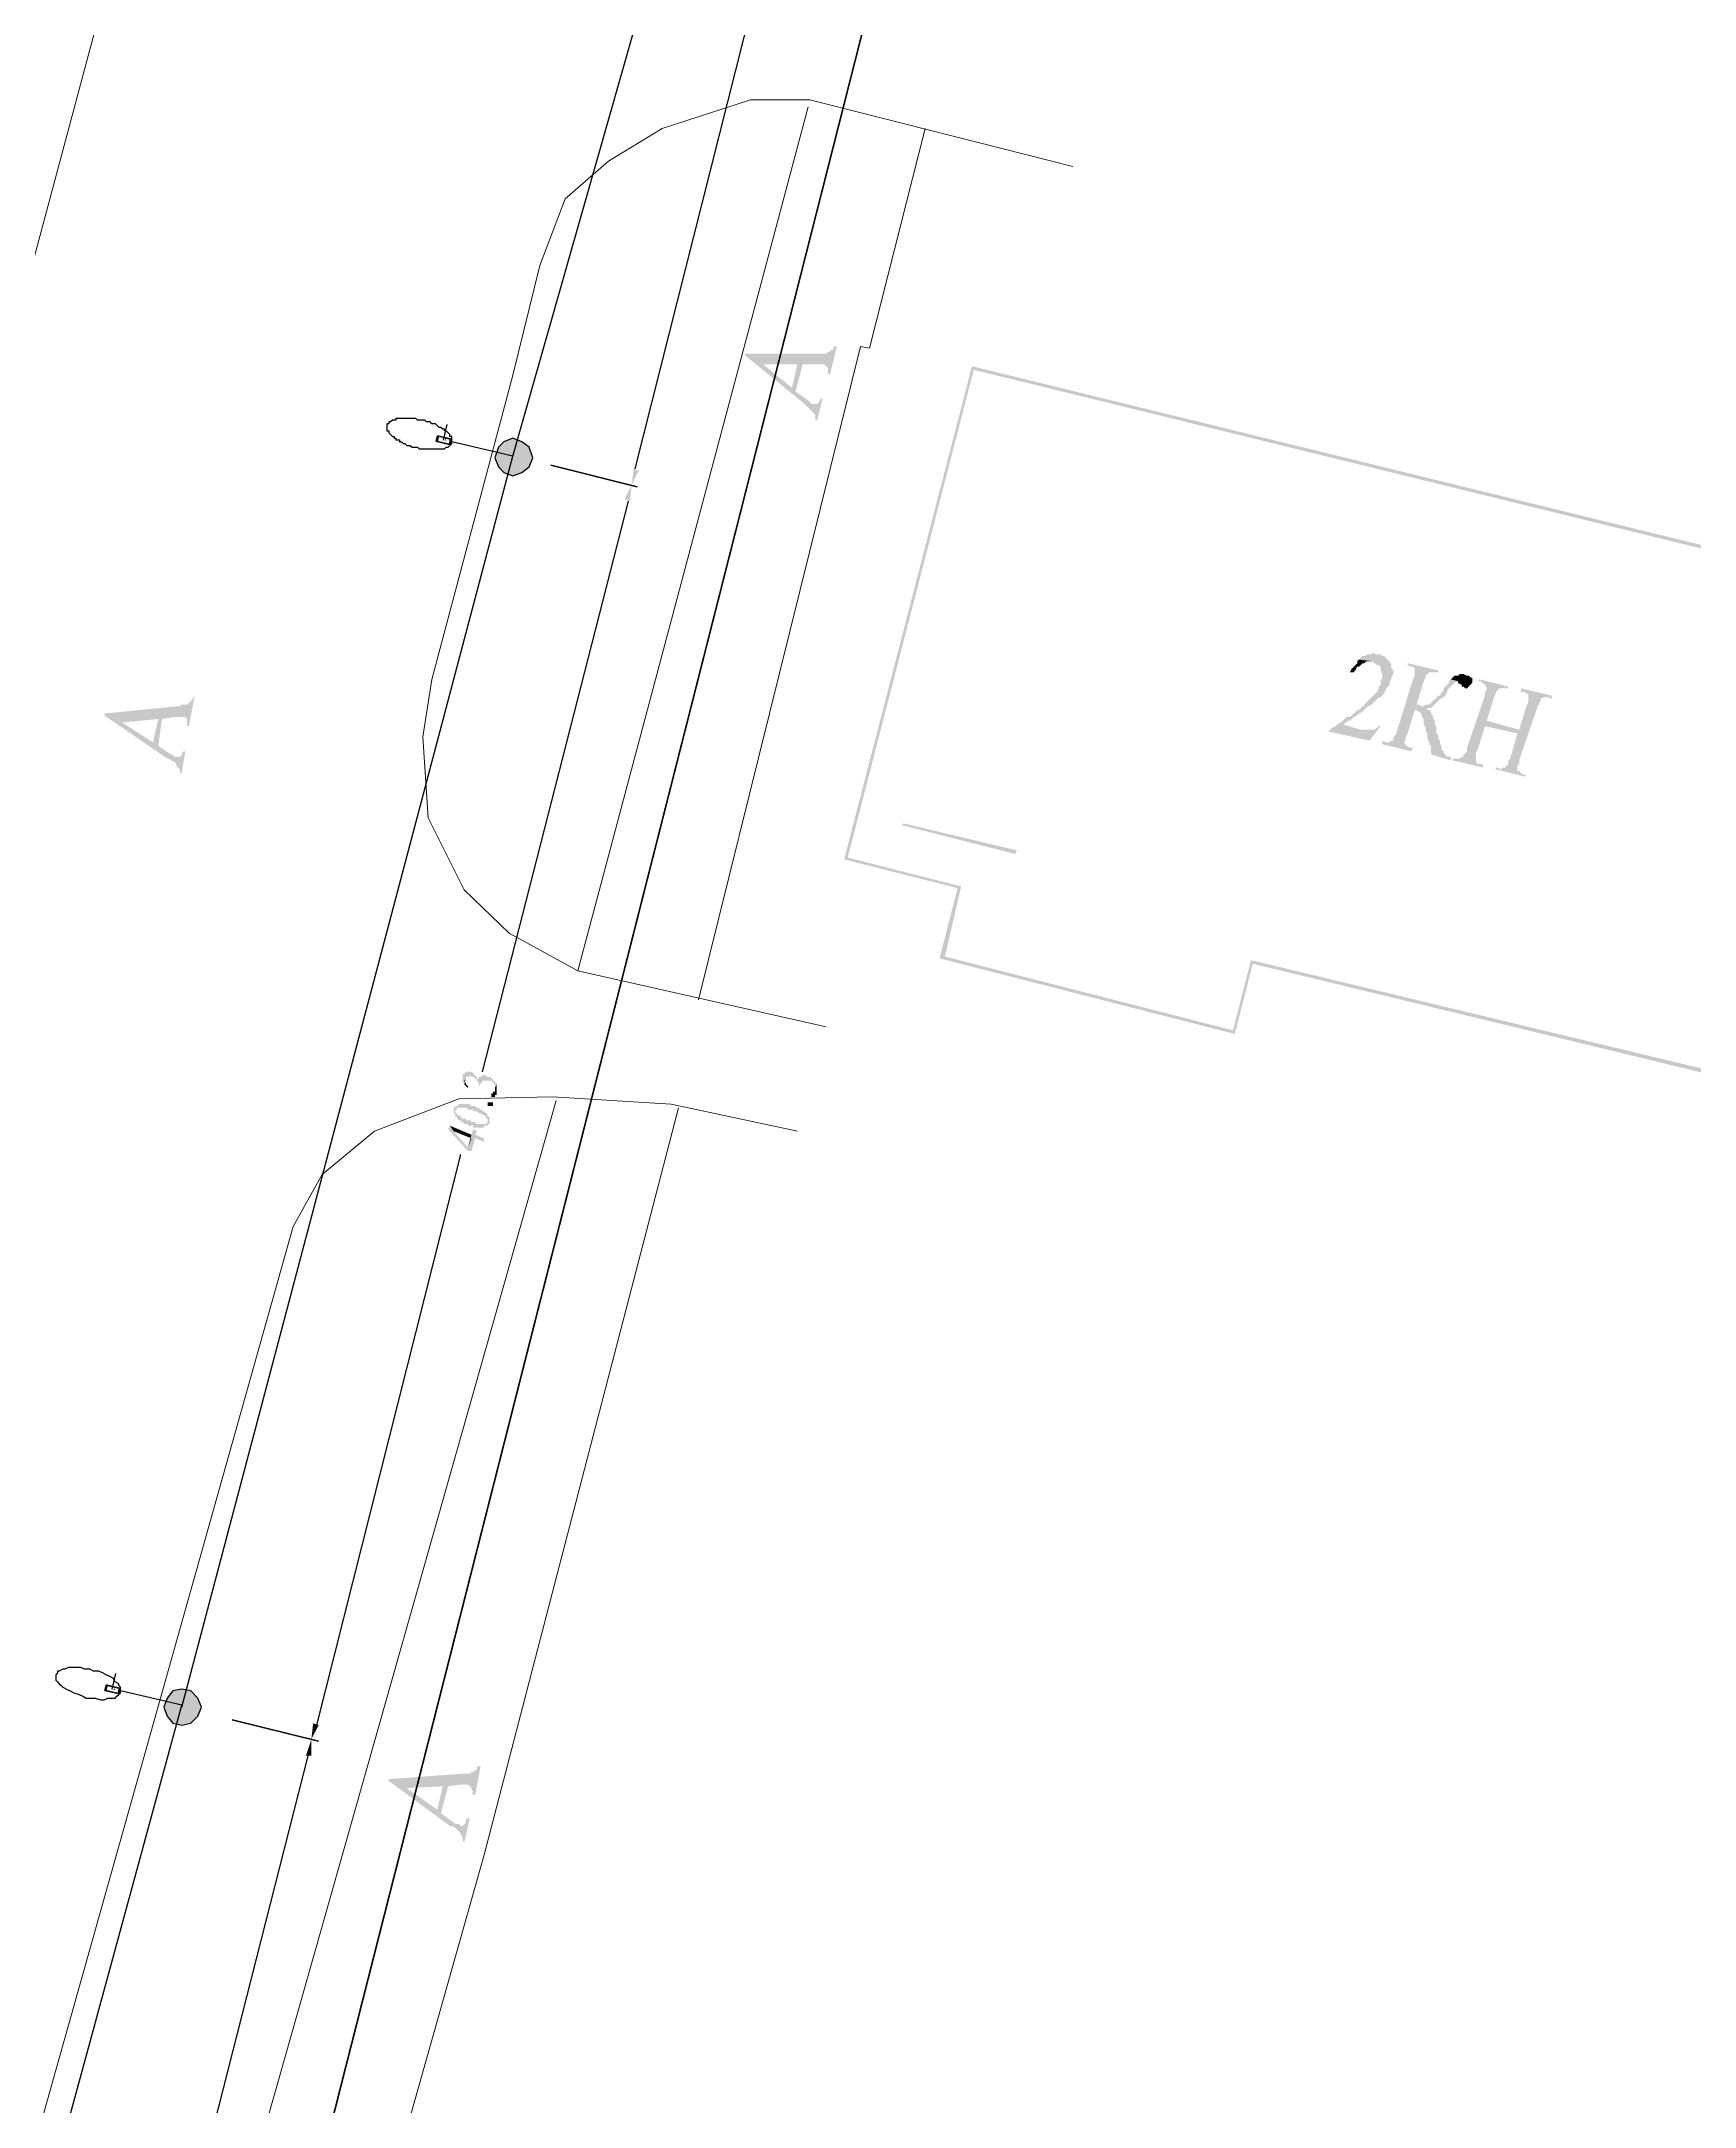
# Model space of a CAD drawing. Extents: x 243 to 885, y -99 to 1005.
# Drawn here: x 425.3 to 476.7, y 365.9 to 430.1 of the extents above; entities that cross this region are included whole.
import ezdxf

# ---------------------------------------------------------------- set-up
doc = ezdxf.new("R2010")
doc.units = 0
doc.header["$MEASUREMENT"] = 0
for name, color, linetype in [('DLXLUM01', 6, 'Continuous'), ('DLXLUMEX', 2, 'Continuous'), ('DLXSCENE', 7, 'Continuous'), ('PDF _Геометрия', 7, 'Continuous'), ('PDF _Сплошная заливка', 7, 'Continuous')]:
    doc.layers.add(name, color=color, linetype=linetype)

# ---------------------------------------------------------------- blocks, each defined once
blk = doc.blocks.new('*U13')
for p, q in [((-0.214, 0.137), (-0.253, -0.028)), ((-0.253, -0.028), (-0.214, 0.137)), ((-0.185, 0.13), (-0.224, -0.035)), ((-0.224, -0.035), (-0.185, 0.13)), ((-0.185, 0.13), (-0.214, 0.137)), ((0.195, 0.042), (-0.214, 0.137)), ((-0.214, 0.137), (-0.185, 0.13)), ((-0.214, 0.137), (0.195, 0.042)), ((0.224, 0.035), (-0.185, 0.13)), ((-0.185, 0.13), (0.224, 0.035)), ((0.156, -0.124), (0.195, 0.042)), ((0.195, 0.042), (0.156, -0.124)), ((0.185, -0.13), (0.224, 0.035)), ((0.224, 0.035), (0.185, -0.13)), ((0.224, 0.035), (0.195, 0.042)), ((0.195, 0.042), (0.224, 0.035)), ((-0.253, -0.028), (0.156, -0.124)), ((-0.224, -0.035), (-0.253, -0.028)), ((-0.253, -0.028), (-0.224, -0.035)), ((0.156, -0.124), (-0.253, -0.028)), ((-0.224, -0.035), (0.185, -0.13)), ((0.185, -0.13), (-0.224, -0.035)), ((0.156, -0.124), (0.185, -0.13)), ((0.185, -0.13), (0.156, -0.124))]:
    blk.add_line(p, q)
at = {"color": 1}
blk.add_line((-0.029, 0.007), (0.084, 0.494), dxfattribs=at)
at = {"layer": 'DLXLUMEX', "color": 7}
blk.add_text('1', height=0.1, dxfattribs=at).set_placement((0, 0))
blk = doc.blocks.new('*U15')
for p, q in [((-0.214, 0.137), (-0.253, -0.028)), ((-0.253, -0.028), (-0.214, 0.137)), ((-0.185, 0.13), (-0.224, -0.035)), ((-0.224, -0.035), (-0.185, 0.13)), ((-0.185, 0.13), (-0.214, 0.137)), ((0.195, 0.042), (-0.214, 0.137)), ((-0.214, 0.137), (-0.185, 0.13)), ((-0.214, 0.137), (0.195, 0.042)), ((0.224, 0.035), (-0.185, 0.13)), ((-0.185, 0.13), (0.224, 0.035)), ((0.156, -0.124), (0.195, 0.042)), ((0.195, 0.042), (0.156, -0.124)), ((0.185, -0.13), (0.224, 0.035)), ((0.224, 0.035), (0.185, -0.13)), ((0.224, 0.035), (0.195, 0.042)), ((0.195, 0.042), (0.224, 0.035)), ((-0.253, -0.028), (0.156, -0.124)), ((-0.224, -0.035), (-0.253, -0.028)), ((-0.253, -0.028), (-0.224, -0.035)), ((0.156, -0.124), (-0.253, -0.028)), ((-0.224, -0.035), (0.185, -0.13)), ((0.185, -0.13), (-0.224, -0.035)), ((0.156, -0.124), (0.185, -0.13)), ((0.185, -0.13), (0.156, -0.124))]:
    blk.add_line(p, q)
at = {"color": 1}
blk.add_line((-0.029, 0.007), (0.084, 0.494), dxfattribs=at)
at = {"layer": 'DLXLUMEX', "color": 7}
blk.add_text('1', height=0.1, dxfattribs=at).set_placement((0, 0))
blk = doc.blocks.new('*U46')
blk.add_line((33.147, -9.687), (212.825, 698.104))

msp = doc.modelspace()

# ---------------------------------------------------------------- hatches: boundary and pattern name
at = {"layer": 'PDF _Сплошная заливка', "linetype": 'ByBlock', "transparency": 33554559}
for color, points in [(256, [(447.185, 420.396), (447.745, 420.06), (448.809, 420.06), (448.641, 419.332), (448.977, 420.06), (449.369, 420.06), (449.425, 420.06), (449.537, 420.06), (449.593, 420.06), (449.649, 420.06), (449.705, 420.004), (449.761, 419.948), (449.761, 419.836), (449.761, 419.78), (449.817, 419.724), (450.04, 420.62), (449.984, 420.62), (449.928, 420.62), (449.928, 420.508), (449.872, 420.508), (449.817, 420.452), (449.761, 420.452), (449.705, 420.396), (449.649, 420.396), (449.537, 420.396), (449.481, 420.396)]), (256, [(447.185, 420.396), (447.185, 420.34), (449.033, 418.828), (449.089, 418.772), (449.145, 418.716), (449.201, 418.66), (449.257, 418.604), (449.313, 418.548), (449.369, 418.492), (449.369, 418.436), (449.369, 418.324), (449.425, 418.324), (449.593, 418.996), (449.537, 418.996), (449.481, 418.884), (449.425, 418.828), (449.369, 418.828), (449.313, 418.828), (449.257, 418.828), (449.201, 418.884), (449.145, 418.94), (448.753, 419.22), (448.977, 420.06), (448.641, 419.332), (447.745, 420.06)]), (256, [(440.242, 416.701), (440.466, 416.869), (440.578, 417.148), (440.466, 417.484), (440.242, 417.652), (439.962, 417.764), (439.682, 417.652), (439.514, 417.484), (439.402, 417.148), (439.514, 416.869), (439.682, 416.701), (439.962, 416.589)]), (256, [(466.894, 411.045), (466.782, 411.045), (466.726, 411.101), (466.67, 411.045), (466.614, 411.045), (466.558, 411.045), (466.446, 410.989), (466.39, 410.989), (466.334, 410.933), (466.278, 410.877), (466.726, 410.821), (466.726, 410.765), (466.782, 410.765), (466.838, 410.709), (466.894, 410.709), (466.95, 410.653), (466.95, 410.541), (467.006, 410.429), (467.006, 410.374), (467.006, 410.318), (466.95, 410.206), (466.95, 410.15), (466.95, 410.094), (466.894, 410.038), (466.894, 409.982), (466.838, 409.87), (466.782, 409.814), (466.726, 409.758), (466.67, 409.702), (466.614, 409.646), (466.558, 409.59), (466.502, 409.534), (466.446, 409.478), (466.446, 409.422), (466.39, 409.422), (466.334, 409.366), (466.278, 409.31), (466.222, 409.31), (466.166, 409.254), (466.11, 409.198), (466.054, 409.142), (465.998, 409.086), (465.886, 409.086), (465.83, 409.03), (465.774, 408.974), (465.718, 408.918), (465.606, 408.862), (465.774, 408.862), (465.83, 408.862), (465.83, 408.918), (465.886, 408.918), (465.942, 408.974), (465.998, 408.974), (466.054, 409.03), (466.11, 409.086), (466.222, 409.142), (466.278, 409.198), (466.39, 409.254), (466.502, 409.366), (466.558, 409.422), (466.67, 409.478), (466.726, 409.534), (466.782, 409.59), (466.838, 409.646), (466.894, 409.702), (466.95, 409.702), (467.006, 409.758), (467.062, 409.814), (467.062, 409.87), (467.118, 409.926), (467.118, 409.982), (467.174, 410.038), (467.23, 410.094), (467.23, 410.206), (467.286, 410.262), (467.286, 410.318), (467.342, 410.429), (467.342, 410.485), (467.342, 410.541), (467.286, 410.597), (467.286, 410.709), (467.286, 410.765), (467.23, 410.765), (467.23, 410.821), (467.174, 410.877), (467.118, 410.933), (467.062, 410.989), (467.006, 410.989), (466.95, 411.045)]), (256, [(466.278, 410.877), (466.222, 410.821), (466.222, 410.765), (466.166, 410.709), (466.11, 410.653), (466.054, 410.597), (465.998, 410.485), (466.11, 410.485), (466.166, 410.541), (466.222, 410.653), (466.278, 410.653), (466.334, 410.709), (466.39, 410.765), (466.446, 410.765), (466.502, 410.821), (466.558, 410.821), (466.614, 410.821), (466.726, 410.821)]), (256, [(468.742, 410.541), (467.79, 410.765), (467.79, 410.709), (467.902, 410.653), (467.958, 410.653), (468.014, 410.597), (468.014, 410.541), (468.014, 410.485), (468.014, 410.429), (468.014, 410.374), (467.958, 410.262), (467.454, 408.638), (467.454, 408.582), (467.398, 408.526), (467.342, 408.414), (467.342, 408.358), (467.286, 408.358), (467.23, 408.302), (467.174, 408.302), (467.118, 408.302), (467.006, 408.358), (467.006, 408.246), (467.902, 408.022), (467.958, 408.134), (467.846, 408.134), (467.79, 408.19), (467.734, 408.19), (467.734, 408.246), (467.678, 408.302), (467.734, 408.414), (467.734, 408.47), (467.79, 408.582), (468.014, 409.31), (468.518, 409.254), (468.462, 409.31), (468.406, 409.31), (468.406, 409.366), (468.462, 409.366), (468.07, 409.478), (468.294, 410.206), (468.35, 410.318), (468.35, 410.374), (468.406, 410.429), (468.462, 410.485), (468.518, 410.485), (468.574, 410.485), (468.63, 410.485), (468.742, 410.485)]), (256, [(469.134, 410.262), (469.078, 410.206), (469.078, 410.15), (469.022, 410.094), (468.91, 409.982), (468.91, 409.926), (468.854, 409.87), (468.798, 409.758), (468.742, 409.758), (468.686, 409.702), (468.686, 409.646), (468.63, 409.646), (468.574, 409.59), (468.518, 409.534), (468.462, 409.478), (468.35, 409.478), (468.294, 409.422), (468.238, 409.422), (468.126, 409.478), (468.07, 409.478), (468.462, 409.366), (468.518, 409.366), (468.574, 409.422), (468.63, 409.478), (468.686, 409.534), (468.742, 409.59), (468.798, 409.646), (468.91, 409.702), (468.966, 409.758), (469.022, 409.87), (469.022, 409.926), (469.078, 409.982), (469.134, 410.038), (469.19, 410.094), (469.246, 410.15), (469.358, 410.206)]), (256, [(469.638, 410.374), (469.526, 410.429), (469.414, 410.429), (469.358, 410.374), (469.246, 410.374), (469.19, 410.318), (469.134, 410.262), (469.358, 410.206), (469.358, 410.15), (469.47, 410.094), (469.47, 410.038), (469.526, 410.038), (469.582, 409.982), (469.638, 409.982), (469.693, 410.038), (469.749, 410.094), (469.805, 410.15), (469.805, 410.206), (469.805, 410.262), (469.805, 410.318), (469.749, 410.318), (469.693, 410.374)]), (256, [(470.925, 410.038), (470.029, 410.262), (469.973, 410.206), (470.085, 410.206), (470.085, 410.15), (470.141, 410.15), (470.197, 410.094), (470.253, 409.982), (470.253, 409.926), (470.197, 409.87), (470.197, 409.758), (469.638, 408.134), (469.638, 408.022), (469.582, 407.966), (469.526, 407.91), (469.526, 407.854), (469.47, 407.854), (469.414, 407.798), (469.358, 407.798), (469.302, 407.798), (469.19, 407.798), (469.19, 407.742), (470.141, 407.518), (470.141, 407.574), (470.085, 407.63), (470.029, 407.63), (469.973, 407.63), (469.917, 407.686), (469.917, 407.742), (469.917, 407.798), (469.917, 407.854), (469.917, 407.966), (469.973, 408.078), (470.197, 408.806), (471.205, 408.582), (470.253, 408.974), (470.477, 409.702), (470.533, 409.814), (470.533, 409.87), (470.589, 409.926), (470.645, 409.982), (470.701, 409.982), (470.757, 409.982), (470.869, 409.982), (470.925, 409.982)]), (256, [(472.269, 409.758), (471.317, 409.982), (471.317, 409.87), (471.429, 409.87), (471.485, 409.814), (471.541, 409.814), (471.541, 409.758), (471.541, 409.702), (471.541, 409.646), (471.541, 409.534), (471.485, 409.422), (471.261, 408.694), (470.253, 408.974), (471.205, 408.582), (470.981, 407.798), (470.925, 407.742), (470.925, 407.63), (470.869, 407.574), (470.813, 407.518), (470.757, 407.518), (470.701, 407.462), (470.589, 407.518), (470.533, 407.518), (470.533, 407.462), (471.429, 407.238), (471.485, 407.294), (471.373, 407.294), (471.317, 407.35), (471.261, 407.406), (471.205, 407.406), (471.205, 407.462), (471.205, 407.518), (471.205, 407.574), (471.261, 407.63), (471.261, 407.742), (471.821, 409.366), (471.821, 409.422), (471.877, 409.478), (471.877, 409.534), (471.933, 409.59), (471.933, 409.646), (471.989, 409.702), (472.045, 409.702), (472.101, 409.702), (472.157, 409.702), (472.269, 409.646)]), (256, [(427.252, 409.198), (427.812, 408.918), (428.932, 409.03), (428.764, 408.302), (429.044, 409.03), (429.436, 409.086), (429.492, 409.086), (429.604, 409.086), (429.66, 409.086), (429.716, 409.086), (429.772, 409.086), (429.828, 409.03), (429.828, 408.974), (429.828, 408.918), (429.828, 408.806), (429.884, 408.806), (430.051, 409.702), (429.996, 409.702), (429.996, 409.646), (429.94, 409.59), (429.884, 409.534), (429.828, 409.478), (429.772, 409.478), (429.66, 409.478), (429.604, 409.422), (429.492, 409.422)]), (256, [(468.518, 409.254), (468.014, 409.31), (468.07, 409.31), (468.126, 409.254), (468.182, 409.254), (468.182, 409.198), (468.238, 409.198), (468.238, 409.142), (468.238, 409.086), (468.294, 409.03), (468.294, 408.918), (468.294, 408.862), (468.35, 408.75), (468.35, 408.638), (468.406, 408.582), (468.406, 408.526), (468.406, 408.414), (468.462, 408.302), (468.462, 408.246), (468.518, 408.19), (468.518, 408.078), (468.518, 408.022), (468.518, 407.966), (468.574, 407.91), (469.134, 407.742), (469.134, 407.854), (469.078, 407.854), (469.022, 407.854), (468.966, 407.91), (468.91, 407.966), (468.91, 408.022), (468.854, 408.078), (468.854, 408.134), (468.854, 408.19), (468.798, 408.246), (468.798, 408.302), (468.798, 408.358), (468.742, 408.414), (468.742, 408.526), (468.686, 408.582), (468.686, 408.694), (468.686, 408.806), (468.63, 408.862), (468.63, 408.974), (468.574, 409.086), (468.574, 409.142), (468.518, 409.198)]), (256, [(427.252, 409.198), (427.252, 409.142), (429.212, 407.798), (429.268, 407.798), (429.324, 407.742), (429.436, 407.686), (429.492, 407.63), (429.492, 407.574), (429.548, 407.518), (429.604, 407.462), (429.604, 407.35), (429.66, 407.35), (429.772, 408.022), (429.716, 408.022), (429.66, 407.966), (429.66, 407.91), (429.604, 407.854), (429.492, 407.854), (429.436, 407.854), (429.38, 407.91), (429.268, 407.966), (428.932, 408.19), (429.044, 409.03), (428.764, 408.302), (427.812, 408.918)]), (256, [(466.95, 408.806), (466.894, 408.806), (466.838, 408.75), (466.726, 408.694), (466.67, 408.694), (466.614, 408.694), (466.558, 408.694), (466.502, 408.694), (466.446, 408.694), (466.334, 408.694), (465.774, 408.862), (465.606, 408.862), (465.55, 408.806), (465.438, 408.75), (465.382, 408.694), (465.326, 408.638), (466.614, 408.358)]), (256, [(455.64, 404.942), (452.112, 405.782), (452.056, 405.726), (455.584, 404.83)]), (6, [(438.394, 397.887), (438.394, 397.719), (438.45, 397.719), (438.506, 397.831), (438.506, 397.887), (438.562, 397.887), (438.618, 397.943), (438.674, 397.887), (438.73, 397.887), (438.786, 397.887), (438.786, 397.831), (438.842, 397.831), (438.842, 397.775), (438.898, 397.719), (438.898, 397.663), (438.898, 397.607), (438.954, 397.663), (438.954, 397.719), (439.01, 397.719), (439.01, 397.775), (439.066, 397.775), (439.122, 397.775), (439.178, 397.775), (439.234, 397.775), (439.29, 397.775), (439.346, 397.719), (439.402, 397.663), (439.402, 397.607), (439.402, 397.551), (439.458, 397.663), (439.458, 397.719), (439.402, 397.719), (439.402, 397.775), (439.346, 397.775), (439.346, 397.831), (439.29, 397.831), (439.29, 397.887), (439.234, 397.887), (439.178, 397.887), (439.122, 397.943), (439.066, 397.943), (439.01, 397.943), (438.954, 397.887), (438.898, 397.887), (438.898, 397.831), (438.842, 397.831), (438.842, 397.887), (438.786, 397.943), (438.73, 397.999), (438.674, 398.055), (438.618, 398.055), (438.562, 398.055), (438.506, 398.055), (438.45, 397.999), (438.394, 397.999), (438.394, 397.943)]), (6, [(438.45, 397.719), (438.45, 397.663), (438.506, 397.607), (438.562, 397.551), (438.562, 397.607), (438.506, 397.663), (438.506, 397.719), (438.45, 397.719), (438.45, 397.775), (438.506, 397.831)]), (6, [(439.178, 397.104), (439.234, 397.104), (439.29, 397.104), (439.346, 397.104), (439.346, 397.048), (439.346, 396.992), (439.29, 396.992), (439.234, 396.992), (439.178, 396.992), (439.178, 397.048)]), (6, [(439.29, 397.327), (439.29, 397.271), (439.346, 397.271), (439.402, 397.271), (439.402, 397.327), (439.458, 397.327), (439.458, 397.383), (439.458, 397.439), (439.458, 397.495), (439.458, 397.551), (439.458, 397.607), (439.458, 397.663), (439.402, 397.551), (439.402, 397.495), (439.402, 397.439), (439.346, 397.439), (439.346, 397.383), (439.29, 397.383)]), (6, [(438.114, 396.88), (438.114, 396.768), (438.17, 396.712), (438.17, 396.88), (438.226, 396.88), (438.226, 396.936), (438.282, 396.936), (438.338, 396.936), (438.394, 396.936), (438.45, 396.936), (438.506, 396.936), (438.562, 396.88), (438.618, 396.88), (438.674, 396.88), (438.73, 396.88), (438.73, 396.824), (438.786, 396.824), (438.842, 396.824), (438.898, 396.768), (438.954, 396.768), (439.01, 396.712), (439.066, 396.712), (439.122, 396.656), (439.122, 396.6), (439.178, 396.6), (439.178, 396.544), (439.178, 396.488), (439.178, 396.376), (439.178, 396.432), (439.234, 396.432), (439.234, 396.488), (439.234, 396.544), (439.234, 396.6), (439.234, 396.656), (439.178, 396.656), (439.178, 396.712), (439.122, 396.768), (439.066, 396.824), (439.01, 396.824), (439.01, 396.88), (438.954, 396.88), (438.898, 396.936), (438.842, 396.936), (438.786, 396.992), (438.73, 396.992), (438.674, 396.992), (438.618, 397.048), (438.562, 397.048), (438.506, 397.048), (438.45, 397.048), (438.394, 397.048), (438.338, 397.048), (438.282, 397.048), (438.226, 396.992), (438.17, 396.992), (438.17, 396.936), (438.114, 396.936)]), (6, [(438.17, 396.712), (438.17, 396.656), (438.226, 396.656), (438.226, 396.6), (438.282, 396.544), (438.338, 396.544), (438.338, 396.488), (438.394, 396.488), (438.45, 396.432), (438.506, 396.432), (438.562, 396.432), (438.562, 396.376), (438.618, 396.376), (438.674, 396.376), (438.73, 396.376), (438.73, 396.32), (438.786, 396.32), (438.842, 396.32), (438.898, 396.32), (438.954, 396.32), (439.01, 396.32), (439.066, 396.32), (439.066, 396.376), (439.122, 396.376), (439.178, 396.376), (439.178, 396.488), (439.122, 396.432), (439.066, 396.432), (439.01, 396.432), (438.954, 396.432), (438.898, 396.432), (438.842, 396.432), (438.786, 396.488), (438.73, 396.488), (438.674, 396.488), (438.618, 396.544), (438.562, 396.544), (438.506, 396.544), (438.506, 396.6), (438.45, 396.6), (438.394, 396.6), (438.338, 396.656), (438.282, 396.712), (438.226, 396.712), (438.226, 396.768), (438.17, 396.768), (438.17, 396.824), (438.17, 396.88)]), (6, [(438.002, 396.376), (437.946, 396.264), (438.562, 395.592), (438.674, 395.592), (438.786, 395.984), (439.066, 395.872), (439.066, 395.984), (438.786, 396.096), (438.842, 396.208), (438.73, 396.264), (438.674, 396.096), (438.562, 395.704), (438.114, 396.208)]), (6, [(438.002, 396.376), (438.114, 396.208), (438.674, 395.984), (438.562, 395.704), (438.674, 396.096)]), (256, [(429.94, 377.786), (430.163, 378.01), (430.275, 378.29), (430.163, 378.57), (429.94, 378.794), (429.66, 378.85), (429.38, 378.794), (429.212, 378.57), (429.1, 378.29), (429.212, 378.01), (429.38, 377.786), (429.66, 377.73)]), (256, [(436.099, 376.051), (436.658, 375.771), (437.778, 375.827), (437.61, 375.099), (437.946, 375.827), (438.338, 375.883), (438.394, 375.883), (438.45, 375.883), (438.506, 375.883), (438.562, 375.883), (438.618, 375.827), (438.674, 375.771), (438.674, 375.715), (438.73, 375.659), (438.674, 375.603), (438.786, 375.547), (438.954, 376.443), (438.898, 376.443), (438.842, 376.443), (438.842, 376.331), (438.786, 376.331), (438.73, 376.275), (438.674, 376.275), (438.618, 376.219), (438.562, 376.219), (438.506, 376.219), (438.394, 376.219)]), (256, [(436.099, 376.051), (436.099, 375.995), (438.002, 374.595), (438.058, 374.595), (438.17, 374.539), (438.226, 374.483), (438.282, 374.427), (438.338, 374.371), (438.338, 374.315), (438.394, 374.259), (438.394, 374.203), (438.394, 374.147), (438.45, 374.091), (438.618, 374.819), (438.506, 374.819), (438.506, 374.763), (438.506, 374.707), (438.45, 374.651), (438.394, 374.595), (438.338, 374.595), (438.282, 374.651), (438.17, 374.651), (438.114, 374.707), (437.722, 374.987), (437.946, 375.827), (437.61, 375.099), (436.658, 375.771)])]:
    msp.add_hatch(color=color, dxfattribs=at).paths.add_polyline_path(points)
h = msp.add_hatch(color=256, dxfattribs=at)
h.paths.add_polyline_path([(462.359, 399.343), (453.4, 401.639), (453.904, 403.822), (450.376, 404.718), (454.296, 419.892), (483.243, 412.781), (504.016, 407.798), (502.225, 399.735), (487.499, 403.263), (485.763, 396.04), (479.996, 397.439), (477.364, 398.055), (462.919, 401.527)])
h.paths.add_polyline_path([(462.415, 399.231), (462.975, 401.415), (477.308, 397.943), (479.996, 397.327), (485.819, 395.928), (487.555, 403.151), (502.281, 399.623), (504.128, 407.854), (483.243, 412.893), (454.24, 420.004), (450.264, 404.662), (453.792, 403.767), (453.232, 401.583)], flags=0)
h = msp.add_hatch(color=6, dxfattribs=at)
h.paths.add_polyline_path([(443.881, 416.757), (443.713, 416.813), (443.657, 416.309)])
h.paths.add_polyline_path([(443.433, 415.861), (443.601, 415.805), (443.657, 416.309)])

# ---------------------------------------------------------------- linework, layer by layer
at = {"layer": 'PDF _Геометрия', "color": 3, "linetype": 'ByBlock', "lineweight": 25}
msp.add_lwpolyline([(545.057, 1000.691), (599.929, 988.931), (493.714, 678.461), (504.407, 641.447), (324.731, -66.338), (291.584, -56.652), (468.909, 649.565), (472.101, 649.565), (480.667, 670.736), (470.477, 695.258)], close=True, dxfattribs=at)
at = {"layer": 'PDF _Геометрия', "color": 1, "linetype": 'ByBlock', "lineweight": 25}
for points in [[(429.66, 378.29), (439.962, 417.204), (452.672, 461.888), (461.911, 504.777), (475.069, 548.451), (484.755, 588.597), (491.418, 614.577), (496.401, 637.925)], [(380.387, 195.814), (393.265, 243.407), (405.583, 286.912), (416.502, 330.082), (429.66, 378.346)]]:
    msp.add_lwpolyline(points, dxfattribs=at)
at = {"layer": 'PDF _Геометрия', "linetype": 'ByBlock', "lineweight": 18}
for points in [[(464.374, 604.722), (466.614, 603.714), (467.398, 602.091), (467.398, 600.355), (464.486, 586.245), (457.767, 558.417), (449.761, 522.863), (445.057, 502.93), (440.41, 498.058), (434.307, 472.134), (433.691, 469.783), (435.819, 463.568), (424.508, 421.292), (423.612, 420.116), (422.717, 419.332), (421.261, 418.828), (420.141, 418.94)], [(457.375, 426.219), (449.201, 428.291), (447.353, 428.291), (444.609, 427.395), (442.93, 426.387), (441.586, 425.211), (440.802, 423.14), (439.962, 419.724), (437.442, 410.262), (437.162, 408.47), (437.33, 405.95), (438.45, 403.711), (439.85, 402.367), (441.978, 401.191), (449.145, 428.067)], [(445.729, 400.295), (450.768, 420.62), (451.048, 420.564), (452.784, 427.395)], [(441.978, 401.191), (449.705, 399.455)], [(448.809, 396.208), (444.889, 397.048), (441.194, 397.271), (438.282, 397.215), (435.651, 396.208), (434.027, 394.864), (433.131, 393.24), (424.9, 364.013), (418.237, 339.488), (411.406, 314.18), (404.911, 290.048), (397.688, 265.803), (397.464, 263.452), (397.688, 261.156), (398.136, 259.756), (399.312, 258.412), (401.384, 256.341), (405.863, 254.885), (411.014, 253.821), (424.228, 251.246), (413.814, 196.318), (400.6, 199.229)], [(441.306, 397.16), (423.892, 335.737), (412.694, 295.199), (402.112, 256.117)], [(405.919, 254.941), (417.957, 300.014), (426.02, 327.506), (439.066, 373.699), (445.113, 396.936)]]:
    msp.add_lwpolyline(points, dxfattribs=at)
at = {"layer": 'PDF _Геометрия', "color": 6, "linetype": 'ByBlock', "lineweight": 25}
for points in [[(443.769, 416.813), (448.977, 437.473)], [(443.545, 415.805), (439.01, 398.055)], [(433.859, 377.73), (438.338, 395.48)], [(433.579, 376.779), (427.868, 354.326)]]:
    msp.add_lwpolyline(points, dxfattribs=at)
at = {"layer": 'PDF _Геометрия', "linetype": 'ByBlock', "lineweight": 25}
for points in [[(436.043, 418.156), (436.043, 417.988), (436.099, 417.988), (436.099, 417.932), (436.155, 417.876), (436.211, 417.82), (436.267, 417.82), (436.267, 417.764), (436.323, 417.764), (436.323, 417.708), (436.379, 417.708), (436.435, 417.708), (436.435, 417.652), (436.491, 417.652), (436.547, 417.596), (436.603, 417.596), (436.658, 417.54), (436.714, 417.54), (436.77, 417.54), (436.826, 417.484), (436.882, 417.484), (436.938, 417.484), (436.994, 417.484), (437.05, 417.428), (437.106, 417.428), (437.162, 417.428), (437.218, 417.428), (437.274, 417.428), (437.33, 417.428), (437.386, 417.428), (437.442, 417.428), (437.498, 417.428), (437.554, 417.428), (437.61, 417.428), (437.666, 417.428), (437.722, 417.428), (437.778, 417.428), (437.834, 417.428), (437.89, 417.484), (437.946, 417.484), (438.002, 417.54), (438.058, 417.596), (438.058, 417.652), (438.058, 417.708), (438.058, 417.764), (438.058, 417.82), (438.002, 417.82), (438.002, 417.876), (437.946, 417.932), (437.89, 417.988), (437.834, 417.988), (437.834, 418.044), (437.778, 418.044), (437.722, 418.1), (437.666, 418.1), (437.61, 418.156), (437.554, 418.212), (437.498, 418.212), (437.442, 418.212), (437.386, 418.268), (437.33, 418.268), (437.274, 418.268), (437.218, 418.324), (437.162, 418.324), (437.106, 418.324), (437.05, 418.324), (436.994, 418.324), (436.938, 418.38), (436.882, 418.38), (436.826, 418.38), (436.77, 418.38), (436.714, 418.38), (436.658, 418.38), (436.603, 418.38), (436.547, 418.38), (436.491, 418.38), (436.435, 418.38), (436.379, 418.38), (436.323, 418.38), (436.323, 418.324), (436.267, 418.324), (436.211, 418.324), (436.155, 418.268), (436.099, 418.268), (436.099, 418.212), (436.043, 418.212)], [(440.578, 417.148), (440.466, 417.484), (440.242, 417.652), (439.962, 417.764), (439.682, 417.652), (439.514, 417.484), (439.402, 417.148), (439.514, 416.869), (439.682, 416.701), (439.962, 416.589), (440.242, 416.701), (440.466, 416.869)], [(440.578, 417.148), (440.466, 417.484), (440.242, 417.652), (439.962, 417.764), (439.682, 417.652), (439.514, 417.484), (439.402, 417.148), (439.514, 416.869), (439.682, 416.701), (439.962, 416.589), (440.242, 416.701), (440.466, 416.869), (440.578, 417.148), (440.466, 417.484), (440.242, 417.652), (439.962, 417.764), (439.682, 417.652), (439.514, 417.484), (439.402, 417.148), (439.514, 416.869), (439.682, 416.701), (439.962, 416.589), (440.242, 416.701), (440.466, 416.869)], [(440.578, 417.148), (440.466, 417.484), (440.242, 417.652), (439.962, 417.764), (439.682, 417.652), (439.514, 417.484), (439.402, 417.148), (439.514, 416.869), (439.682, 416.701), (439.962, 416.589), (440.242, 416.701), (440.466, 416.869)], [(425.74, 379.298), (425.74, 379.13), (425.796, 379.074), (425.852, 379.018), (425.908, 378.962), (425.964, 378.906), (426.076, 378.85), (426.188, 378.794), (426.3, 378.738), (426.468, 378.682), (426.58, 378.626), (426.692, 378.57), (426.86, 378.57), (426.972, 378.57), (427.14, 378.514), (427.252, 378.514), (427.364, 378.57), (427.476, 378.57), (427.588, 378.57), (427.644, 378.626), (427.7, 378.682), (427.756, 378.738), (427.756, 378.794), (427.756, 378.85), (427.756, 378.906), (427.7, 378.962), (427.7, 379.018), (427.588, 379.074), (427.532, 379.186), (427.42, 379.242), (427.308, 379.298), (427.196, 379.354), (427.084, 379.41), (426.916, 379.41), (426.804, 379.466), (426.636, 379.466), (426.524, 379.522), (426.412, 379.522), (426.244, 379.522), (426.132, 379.522), (426.02, 379.466), (425.964, 379.466), (425.852, 379.41), (425.796, 379.41), (425.796, 379.354)], [(430.275, 378.29), (430.163, 378.57), (429.94, 378.794), (429.66, 378.85), (429.38, 378.794), (429.212, 378.57), (429.1, 378.29), (429.212, 378.01), (429.38, 377.786), (429.66, 377.73), (429.94, 377.786), (430.163, 378.01)], [(430.275, 378.29), (430.163, 378.57), (429.94, 378.794), (429.66, 378.85), (429.38, 378.794), (429.212, 378.57), (429.1, 378.29), (429.212, 378.01), (429.38, 377.786), (429.66, 377.73), (429.94, 377.786), (430.163, 378.01), (430.275, 378.29), (430.163, 378.57), (429.94, 378.794), (429.66, 378.85), (429.38, 378.794), (429.212, 378.57), (429.1, 378.29), (429.212, 378.01), (429.38, 377.786), (429.66, 377.73), (429.94, 377.786), (430.163, 378.01)], [(430.275, 378.29), (430.163, 378.57), (429.94, 378.794), (429.66, 378.85), (429.38, 378.794), (429.212, 378.57), (429.1, 378.29), (429.212, 378.01), (429.38, 377.786), (429.66, 377.73), (429.94, 377.786), (430.163, 378.01)]]:
    msp.add_lwpolyline(points, close=True, dxfattribs=at)
for points in [[(439.962, 417.204), (438.058, 417.652)], [(429.66, 378.346), (427.756, 378.794)]]:
    msp.add_lwpolyline(points, dxfattribs=at)
at = {"layer": 'PDF _Геометрия', "color": 6, "linetype": 'ByBlock', "lineweight": 25}
for points in [[(443.825, 416.253), (441.138, 416.925)], [(433.915, 377.227), (431.227, 377.898)]]:
    msp.add_lwpolyline(points, close=True, dxfattribs=at)
at = {"layer": 'PDF _Сплошная заливка', "color": 6, "linetype": 'ByBlock', "lineweight": 25, "transparency": 33554559}
for points in [[(433.523, 376.779), (433.691, 376.779), (433.691, 377.283)], [(433.747, 377.786), (433.915, 377.73), (433.691, 377.283)]]:
    msp.add_solid(points, dxfattribs=at)

# ---------------------------------------------------------------- block references
at = {"layer": 'DLXLUM01'}
for name, p in [('*U15', (437.828, 417.697)), ('*U13', (427.526, 378.838))]:
    msp.add_blockref(name, p, dxfattribs=at)
at = {"layer": 'DLXSCENE'}
msp.add_blockref('*U46', (291.582, -56.659), dxfattribs=at)

doc.saveas('drawing.dxf')
